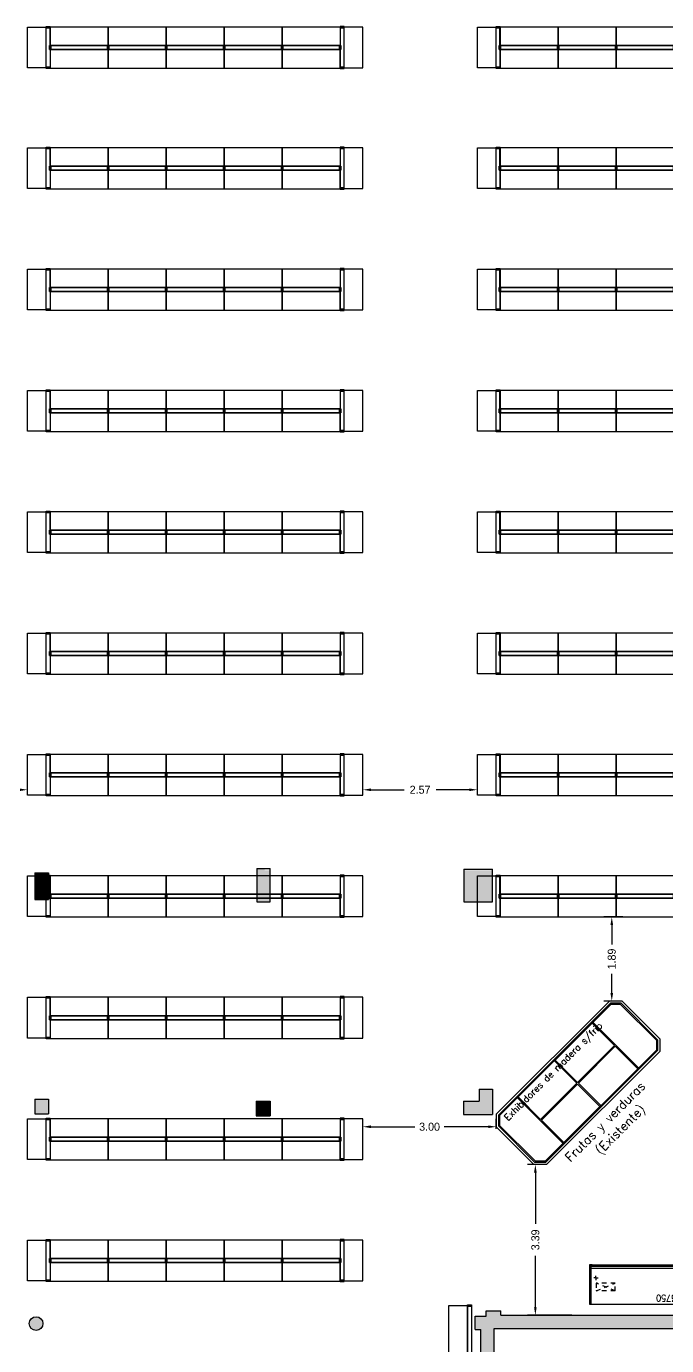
# Model space of a CAD drawing. Header units: metres. Extents: x 95 to 486, y 2972 to 3465.
# Drawn here: x 205.54 to 219.94, y 2992.31 to 3021.99 of the extents above; entities that cross this region are included whole.
import ezdxf
from ezdxf.enums import TextEntityAlignment as Align

# ---------------------------------------------------------------- set-up
doc = ezdxf.new("R2010")
doc.units = ezdxf.units.M
doc.linetypes.add('TRATTEGGIATA2', pattern=[0.375, 0.25, -0.125])
for name, color, linetype in [('0_MUROS', 7, 'Continuous'), ('C_COTAS', 5, 'Continuous'), ('E_EQUIPAMIENTO', 1, 'Continuous'), ('E_EXHIBIDORAS', 1, 'Continuous'), ('E_GONDOLAS', 1, 'Continuous'), ('T_TEXTOS', 3, 'Continuous'), ('T_TEXTOS-EQUIPAMIENTO', 5, 'Continuous')]:
    doc.layers.add(name, color=color, linetype=linetype)
doc.styles.add('ROMANS', font='romans.shx', dxfattribs={"width": 0.8, "height": 0.15})
doc.styles.add('TESTI15', font='romans.shx', dxfattribs={"width": 0.9, "height": 1.5})
doc.dimstyles.new('STANDARD$0', dxfattribs={"dimtxt": 0.2, "dimasz": 0.18, "dimexe": 0.18, "dimexo": 0.0625, "dimgap": 0.09, "dimtad": 0, "dimzin": 0, "dimdsep": 46, "dimtxsty": 'ROMANS', "dimblk": 'OBLIQUE', "dimsah": 1, "dimcen": 0.09, "dimse1": 1, "dimse2": 1, "dimadec": 0, "dimazin": 0, "dimtfac": 1, "dimtofl": 0, "dimtmove": 0, "dimatfit": 3, "dimldrblk": 'OBLIQUE', "dimfxl": 1, "dimtolj": 1, "dimtzin": 0, "dimarcsym": 0})

# ---------------------------------------------------------------- blocks, each defined once
blk = doc.blocks.new('CONTRAPARED')
at = {"layer": 'E_GONDOLAS'}
blk.add_lwpolyline([(1346.89, 559.83), (1348.195, 559.83), (1348.195, 560.25), (1346.89, 560.25)], close=True, dxfattribs=at)
at = {"layer": 'E_GONDOLAS', "color": 3}
for points in [[(1346.875, 559.74), (1346.905, 559.74), (1346.905, 559.83), (1346.875, 559.83)], [(1346.905, 559.74), (1348.18, 559.74), (1348.18, 559.83), (1346.905, 559.83)], [(1348.18, 559.74), (1348.21, 559.74), (1348.21, 559.83), (1348.18, 559.83)]]:
    blk.add_lwpolyline(points, close=True, dxfattribs=at)
blk = doc.blocks.new('TRAMO CENTRAL')
at = {"layer": 'E_GONDOLAS'}
for points in [[(1353.744, 558.952), (1355.049, 558.952), (1355.049, 559.372), (1353.744, 559.372)], [(1353.744, 558.862), (1355.049, 558.862), (1355.049, 558.442), (1353.744, 558.442)], [(1353.759, 558.862), (1355.034, 558.862), (1355.034, 558.952), (1353.759, 558.952)]]:
    blk.add_lwpolyline(points, close=True, dxfattribs=at)
at = {"layer": 'E_GONDOLAS', "color": 3}
for points in [[(1353.729, 558.862), (1353.759, 558.862), (1353.759, 558.952), (1353.729, 558.952)], [(1353.729, 558.952), (1353.759, 558.952), (1353.759, 558.862), (1353.729, 558.862)], [(1353.759, 558.952), (1355.034, 558.952), (1355.034, 558.862), (1353.759, 558.862)], [(1355.034, 558.862), (1355.064, 558.862), (1355.064, 558.952), (1355.034, 558.952)], [(1355.034, 558.952), (1355.064, 558.952), (1355.064, 558.862), (1355.034, 558.862)]]:
    blk.add_lwpolyline(points, close=True, dxfattribs=at)
blk = doc.blocks.new('PUNTERA')
at = {"layer": 'E_GONDOLAS'}
for p, q in [((1350.083, 558.73), (1349.168, 558.73)), ((1349.168, 558.73), (1349.168, 558.31)), ((1350.083, 558.31), (1350.083, 558.73))]:
    blk.add_line(p, q, dxfattribs=at)
at = {"layer": 'E_GONDOLAS', "color": 3}
for p, q in [((1350.068, 558.31), (1349.183, 558.31)), ((1349.183, 558.31), (1349.183, 558.22)), ((1349.183, 558.22), (1350.068, 558.22)), ((1350.068, 558.22), (1350.068, 558.31))]:
    blk.add_line(p, q, dxfattribs=at)
for points in [[(1349.153, 558.22), (1349.183, 558.22), (1349.183, 558.31), (1349.153, 558.31)], [(1350.068, 558.22), (1350.098, 558.22), (1350.098, 558.31), (1350.068, 558.31)]]:
    blk.add_lwpolyline(points, close=True, dxfattribs=at)
blk = doc.blocks.new('3750')
at = {"layer": 'E_EXHIBIDORAS'}
for p, q in [((411945, 430550), (408195, 430550)), ((408195, 430550), (408195, 429700)), ((411945, 430550), (411945, 429700)), ((408317, 429960), (408317, 430010)), ((411830, 429960), (411830, 430010)), ((408195, 429700), (411945, 429700)), ((408317, 429960), (408267, 429960)), ((408317, 429960), (408317, 429910)), ((408317, 429960), (408367, 429960)), ((408455, 429902), (408467, 429930)), ((408467, 429874), (408455, 429902)), ((408467, 429930), (408495, 429942)), ((408495, 429862), (408467, 429874)), ((408495, 429942), (408524, 429931)), ((408524, 429874), (408495, 429862)), ((408524, 429931), (408535, 429902)), ((408535, 429902), (408524, 429874)), ((411830, 429960), (411780, 429960)), ((411830, 429960), (411830, 429910)), ((411830, 429960), (411880, 429960)), ((410695, 429665), (408195, 429665)), ((411915, 429665), (411945, 429665))]:
    blk.add_line(p, q, dxfattribs=at)
at = {"layer": 'E_EXHIBIDORAS', "linetype": 'TRATTEGGIATA2'}
for p, q in [((411395, 430250), (411825, 430250)), ((411395, 430250), (411825, 430080)), ((411825, 430250), (411395, 430080)), ((411395, 430250), (411395, 430080)), ((411395, 430080), (411825, 430080)), ((411825, 430080), (411825, 430250))]:
    blk.add_line(p, q, dxfattribs=at)
at = {"layer": 'E_EXHIBIDORAS', "color": 3}
for p, q in [((408195, 429752), (411945, 429752)), ((411945, 429665), (408195, 429665))]:
    blk.add_line(p, q, dxfattribs=at)
at = {"layer": 'E_EXHIBIDORAS', "color": 5, "style": 'TESTI15', "width": 0.9}
blk.add_text('Autoservicio Alta 3750', height=148, dxfattribs=at).set_placement((409469, 430417), align=Align.MIDDLE)
blk = doc.blocks.new('lateral derecho')
at = {"layer": 'E_EXHIBIDORAS', "color": 1}
for p, q in [((412153, 429715), (412153, 430550)), ((412153, 430550), (412153, 429700)), ((412153, 430550), (412153, 429700)), ((412153, 430550), (412153, 429700))]:
    blk.add_line(p, q, dxfattribs=at)
at = {"layer": 'E_EXHIBIDORAS'}
for p in [(412153, 429665), (412183, 430550)]:
    blk.add_line(p, (412153, 430550), dxfattribs=at)
at = {"layer": 'E_EXHIBIDORAS', "color": 3, "linetype": 'ByBlock'}
for p, q in [((412153, 429665), (412153, 430550)), ((412183, 429665), (412183, 430550)), ((412183, 429665), (412183, 430550)), ((412183, 429665), (412183, 430550)), ((412168, 429700), (412153, 429700)), ((412153, 429665), (412183, 429665))]:
    blk.add_line(p, q, dxfattribs=at)
at = {"layer": 'E_EXHIBIDORAS', "color": 3}
blk.add_line((412183, 429665), (412183, 430550), dxfattribs=at)
at = {"layer": 'E_EXHIBIDORAS', "color": 1, "linetype": 'ByBlock'}
blk.add_line((412183, 429665), (412183, 429715), dxfattribs=at)
at = {"layer": 'E_EXHIBIDORAS', "color": 3, "linetype": 'ByBlock'}
blk.add_arc((412167, 429716), 15.8, 272.9635, 357.0365, dxfattribs=at)
blk = doc.blocks.new('*D128')
at = {"layer": 'C_COTAS', "color": 0, "lineweight": -2, "transparency": 16777216}
for p, q in [((202.78, 3004.756), (202.78, 3004.997)), ((202.96, 3004.817), (203.813, 3004.817)), ((205.385, 3004.817), (204.533, 3004.817)), ((205.565, 3004.756), (205.565, 3004.997))]:
    blk.add_line(p, q, dxfattribs=at)
at = {"layer": 'C_COTAS', "color": 0, "transparency": 16777216}
for points in [[(202.96, 3004.847), (202.96, 3004.787), (202.78, 3004.817)], [(205.385, 3004.847), (205.385, 3004.787), (205.565, 3004.817)]]:
    blk.add_solid(points, dxfattribs=at)
at = {"layer": 'DEFPOINTS', "color": 0, "transparency": 16777216}
for p in [(205.565, 3004.817), (202.78, 3004.694), (205.565, 3004.693)]:
    blk.add_point(p, dxfattribs=at)
at = {"layer": 'C_COTAS', "color": 0, "transparency": 16777216, "insert": (204.173, 3004.817), "char_height": 0.18, "attachment_point": 5}
blk.add_mtext('\\A1;2.78', dxfattribs=at)
blk = doc.blocks.new('*D129')
at = {"layer": 'C_COTAS', "color": 0, "lineweight": -2, "transparency": 16777216}
for p, q in [((213.11, 3004.756), (213.11, 3004.997)), ((213.29, 3004.817), (214.036, 3004.817)), ((215.503, 3004.817), (214.756, 3004.817)), ((215.683, 3004.756), (215.683, 3004.997))]:
    blk.add_line(p, q, dxfattribs=at)
at = {"layer": 'C_COTAS', "color": 0, "transparency": 16777216}
for points in [[(213.29, 3004.847), (213.29, 3004.787), (213.11, 3004.817)], [(215.503, 3004.847), (215.503, 3004.787), (215.683, 3004.817)]]:
    blk.add_solid(points, dxfattribs=at)
at = {"layer": 'DEFPOINTS', "color": 0, "transparency": 16777216}
for p in [(215.683, 3004.817), (213.11, 3004.693), (215.683, 3004.693)]:
    blk.add_point(p, dxfattribs=at)
at = {"layer": 'C_COTAS', "color": 0, "transparency": 16777216, "insert": (214.396, 3004.817), "char_height": 0.18, "attachment_point": 5}
blk.add_mtext('\\A1;2.57', dxfattribs=at)
blk = doc.blocks.new('*D135')
at = {"layer": 'C_COTAS', "color": 0, "lineweight": -2, "transparency": 16777216}
for p, q in [((217.176, 2996.387), (216.808, 2996.387)), ((216.988, 2996.207), (216.988, 2995.053)), ((216.988, 2993.179), (216.988, 2994.333)), ((217.809, 2992.999), (216.808, 2992.999))]:
    blk.add_line(p, q, dxfattribs=at)
at = {"layer": 'C_COTAS', "color": 0, "transparency": 16777216}
for points in [[(216.958, 2996.207), (217.018, 2996.207), (216.988, 2996.387)], [(216.958, 2993.179), (217.018, 2993.179), (216.988, 2992.999)]]:
    blk.add_solid(points, dxfattribs=at)
at = {"layer": 'DEFPOINTS', "color": 0, "transparency": 16777216}
for p in [(216.988, 2996.387), (217.239, 2996.387), (217.872, 2992.999)]:
    blk.add_point(p, dxfattribs=at)
at = {"layer": 'C_COTAS', "color": 0, "transparency": 16777216, "insert": (216.988, 2994.693), "char_height": 0.18, "attachment_point": 5, "rotation": 90}
blk.add_mtext('\\A1;3.39', dxfattribs=at)
blk = doc.blocks.new('*D140')
at = {"layer": 'C_COTAS', "color": 0, "lineweight": -2, "transparency": 16777216}
for p, q in [((218.955, 3001.956), (218.526, 3001.956)), ((218.706, 3001.776), (218.706, 3001.34)), ((218.706, 3000.244), (218.706, 3000.68)), ((218.874, 3000.064), (218.526, 3000.064))]:
    blk.add_line(p, q, dxfattribs=at)
at = {"layer": 'C_COTAS', "color": 0, "transparency": 16777216}
for points in [[(218.676, 3001.776), (218.736, 3001.776), (218.706, 3001.956)], [(218.676, 3000.244), (218.736, 3000.244), (218.706, 3000.064)]]:
    blk.add_solid(points, dxfattribs=at)
at = {"layer": 'DEFPOINTS', "color": 0, "transparency": 16777216}
for p in [(218.706, 3001.956), (219.018, 3001.956), (218.936, 3000.064)]:
    blk.add_point(p, dxfattribs=at)
at = {"layer": 'C_COTAS', "color": 0, "transparency": 16777216, "insert": (218.706, 3001.01), "char_height": 0.18, "attachment_point": 5, "rotation": 90}
blk.add_mtext('\\A1;1.89', dxfattribs=at)
blk = doc.blocks.new('*D141')
at = {"layer": 'C_COTAS', "color": 0, "lineweight": -2, "transparency": 16777216}
for p, q in [((213.11, 2997.176), (213.11, 2997.417)), ((216.108, 2997.187), (216.108, 2997.417)), ((213.29, 2997.237), (214.279, 2997.237)), ((215.928, 2997.237), (214.939, 2997.237))]:
    blk.add_line(p, q, dxfattribs=at)
at = {"layer": 'C_COTAS', "color": 0, "transparency": 16777216}
for points in [[(213.29, 2997.267), (213.29, 2997.207), (213.11, 2997.237)], [(215.928, 2997.267), (215.928, 2997.207), (216.108, 2997.237)]]:
    blk.add_solid(points, dxfattribs=at)
at = {"layer": 'DEFPOINTS', "color": 0, "transparency": 16777216}
for p in [(213.11, 2997.114), (216.108, 2997.237), (216.108, 2997.124)]:
    blk.add_point(p, dxfattribs=at)
at = {"layer": 'C_COTAS', "color": 0, "transparency": 16777216, "insert": (214.609, 2997.237), "char_height": 0.18, "attachment_point": 5}
blk.add_mtext('\\A1;3.00', dxfattribs=at)

msp = doc.modelspace()

# ---------------------------------------------------------------- hatches: boundary and pattern name
at = {"layer": '0_MUROS'}
h = msp.add_hatch(color=256, dxfattribs=at)
h.paths.add_polyline_path([(216.0224, 3003.0054), (215.3824, 3003.0054), (215.3824, 3002.2993), (216.0224, 3002.2993)])
h.paths.add_polyline_path([(211.0224, 3003.0054), (210.9042, 3003.0054), (210.9042, 3003.0493), (210.7224, 3003.0493), (210.7224, 3002.2993), (211.0224, 3002.2993)])
for points in [[(206.0424, 3002.9493), (205.7324, 3002.9493), (205.7324, 3002.6493), (206.0424, 3002.6493)], [(206.0424, 3002.6493), (205.7324, 3002.6493), (205.7324, 3002.3493), (206.0424, 3002.3493)], [(216.0624, 2992.6993), (235.8824, 2992.6993), (235.8819, 2993.2243), (235.3424, 2993.2243), (235.3424, 2992.9993), (230.3124, 2992.9993), (230.3124, 2993.0993), (229.9924, 2993.0993), (229.9924, 2992.9993), (224.8424, 2992.9993), (224.8424, 2993.0993), (224.4724, 2993.0993), (224.4724, 2992.9993), (220.4026, 2992.9993), (220.4026, 2993.0993), (220.1224, 2993.0993), (220.1224, 2992.9993), (216.2124, 2992.9993), (216.2124, 2993.0993), (215.8824, 2993.0993), (215.8824, 2992.9793), (215.6324, 2992.9793), (215.6324, 2992.6793), (215.7624, 2992.6793), (215.7624, 2988.2393), (215.6324, 2988.2393), (215.6324, 2987.9393), (215.7624, 2987.9393), (215.7624, 2978.2643), (215.6324, 2978.2643), (215.6324, 2978.0243), (215.6024, 2978.0243), (215.6024, 2977.8993), (215.7724, 2977.8993), (215.7724, 2977.6293), (216.0624, 2977.6293)]]:
    msp.add_hatch(color=256, dxfattribs=at).paths.add_polyline_path(points)
h = msp.add_hatch(color=256, dxfattribs=at)
h.paths.add_polyline_path([(216.0224, 2997.5093), (216.0224, 2998.0375), (215.7224, 2998.0375), (215.7224, 2997.8093), (215.3724, 2997.8093), (215.3724, 2997.5093)])
h.paths.add_polyline_path([(216.0224, 2998.0375), (216.0224, 2998.0793), (215.7224, 2998.0793), (215.7224, 2998.0375)])
h.paths.add_polyline_path([(217.353, 2997.1635), (217.353, 2997.7035), (217.623, 2997.7035), (217.623, 2997.1635)], flags=9)
h = msp.add_hatch(color=256, dxfattribs=at)
h.paths.add_polyline_path([(195.6084, 2992.8093, 1), (195.9164, 2992.8093, 1)])
h.paths.add_polyline_path([(205.6084, 2992.8093, 1), (205.9164, 2992.8093, 1)])
h.paths.add_polyline_path([(206.0424, 2997.8593), (205.7324, 2997.8593), (205.7324, 2997.5293), (206.0424, 2997.5293)])

# ---------------------------------------------------------------- linework, layer by layer
for p, q in [((210.7224, 3003.0493), (210.7224, 3002.2993)), ((210.7224, 3003.0493), (211.0224, 3003.0493)), ((211.0224, 3002.2993), (211.0224, 3003.0493)), ((215.3824, 3003.0293), (215.3824, 3002.2993)), ((215.3824, 3003.0293), (216.0224, 3003.0293)), ((216.0224, 3002.2993), (216.0224, 3003.0293)), ((205.7324, 3002.9493), (205.7324, 3002.3493)), ((205.7324, 3002.9493), (206.0424, 3002.9493)), ((206.0424, 3002.9493), (206.0424, 3002.3493)), ((205.7324, 3002.6493), (206.0424, 3002.6493)), ((205.7324, 3002.3493), (206.0424, 3002.3493)), ((210.7224, 3002.2993), (211.0224, 3002.2993)), ((215.3824, 3002.2993), (216.0224, 3002.2993)), ((215.7224, 2998.0793), (215.7224, 2997.8093)), ((215.7224, 2998.0793), (216.0224, 2998.0793)), ((216.0224, 2998.0793), (216.0224, 2997.5093)), ((205.7324, 2997.8593), (205.7324, 2997.5293)), ((205.7324, 2997.8593), (206.0424, 2997.8593)), ((206.0424, 2997.8593), (206.0424, 2997.5293)), ((210.7124, 2997.8093), (210.7124, 2997.4793)), ((210.7124, 2997.8093), (211.0224, 2997.8093)), ((211.0224, 2997.8093), (211.0224, 2997.4793)), ((215.3724, 2997.8093), (215.7224, 2997.8093)), ((215.3724, 2997.8093), (215.3724, 2997.5093)), ((205.7324, 2997.5293), (206.0424, 2997.5293)), ((210.7124, 2997.4793), (211.0224, 2997.4793)), ((215.3724, 2997.5093), (216.0224, 2997.5093)), ((215.6324, 2992.9793), (215.8824, 2992.9793)), ((215.6324, 2992.6793), (215.6324, 2992.9793)), ((215.8824, 2993.0993), (216.2124, 2993.0993)), ((215.8824, 2992.9793), (215.8824, 2993.0993)), ((216.2124, 2992.9993), (216.2124, 2993.0993)), ((216.2124, 2992.9993), (220.1224, 2992.9993)), ((215.6324, 2992.6793), (215.7624, 2992.6793)), ((215.7624, 2988.2393), (215.7624, 2992.6793)), ((216.0624, 2977.6293), (216.0624, 2992.6993)), ((216.0624, 2992.6993), (235.8824, 2992.6993))]:
    msp.add_line(p, q, dxfattribs=at)
msp.add_circle((205.7624, 2992.8093), 0.154, dxfattribs=at)
msp.add_solid([(210.7124, 2997.8093), (211.0224, 2997.8093), (210.7124, 2997.4793), (211.0224, 2997.4793)], dxfattribs=at)
at = {"layer": 'E_EQUIPAMIENTO', "color": 2}
for p, q in [((218.6532, 3000.0639), (216.1076, 2997.5183)), ((218.936, 3000.0639), (218.6532, 3000.0639)), ((218.936, 3000.0639), (219.7845, 2999.2153)), ((218.6739, 3000.0139), (216.1576, 2997.4976)), ((218.9153, 3000.0139), (218.6739, 3000.0139)), ((218.9153, 3000.0139), (219.7345, 2999.1946)), ((219.7345, 2999.1946), (219.7345, 2998.9532)), ((219.7845, 2999.2153), (219.7845, 2998.9325)), ((219.7345, 2998.9532), (217.2183, 2996.4369)), ((219.7845, 2998.9325), (217.239, 2996.3869)), ((216.1076, 2997.5183), (216.1076, 2997.2354)), ((216.1576, 2997.4976), (216.1576, 2997.2562)), ((216.1076, 2997.2354), (216.9561, 2996.3869)), ((216.1576, 2997.2562), (216.9768, 2996.4369)), ((217.239, 2996.3869), (216.9561, 2996.3869)), ((217.2183, 2996.4369), (216.9768, 2996.4369))]:
    msp.add_line(p, q, dxfattribs=at)
at = {"layer": 'E_EQUIPAMIENTO'}
for p, q in [((218.6842, 2999.9889), (216.1826, 2997.4872)), ((218.905, 2999.9889), (218.6842, 2999.9889)), ((218.905, 2999.9889), (219.7095, 2999.1843)), ((218.2643, 2999.5689), (218.7681, 2999.0651)), ((218.2819, 2999.5866), (219.3073, 2998.5613)), ((219.7095, 2999.1843), (219.7095, 2998.9636)), ((219.7095, 2998.9636), (217.2079, 2996.4619)), ((218.7681, 2999.0651), (217.9372, 2998.2342)), ((218.7858, 2999.0474), (217.9549, 2998.2166)), ((218.7858, 2999.0474), (219.2896, 2998.5436)), ((217.4157, 2998.7204), (217.9196, 2998.2166)), ((217.4334, 2998.7381), (217.9372, 2998.2342)), ((217.9196, 2998.2166), (217.1064, 2997.4034)), ((217.9372, 2998.1989), (217.1241, 2997.3857)), ((217.9372, 2998.1989), (218.441, 2997.6951)), ((217.9549, 2998.2166), (218.4587, 2997.7127)), ((216.5849, 2997.8895), (217.6102, 2996.8642)), ((216.6026, 2997.9072), (217.1064, 2997.4034)), ((216.1826, 2997.4872), (216.1826, 2997.2665)), ((217.1241, 2997.3857), (217.6279, 2996.8819)), ((216.1826, 2997.2665), (216.9872, 2996.4619)), ((217.2079, 2996.4619), (216.9872, 2996.4619))]:
    msp.add_line(p, q, dxfattribs=at)

# ---------------------------------------------------------------- block references
at = {"layer": '0_MUROS', "xscale": -1, "rotation": 90}
for name, p in [('PUNTERA', (764.2952, 4371.1411)), ('PUNTERA', (774.413, 4371.1411)), ('PUNTERA', (764.2952, 4368.4265)), ('PUNTERA', (774.413, 4368.4265)), ('PUNTERA', (764.2952, 4365.6965)), ('PUNTERA', (774.413, 4365.6964)), ('PUNTERA', (764.2952, 4362.9664)), ('PUNTERA', (774.413, 4362.9665)), ('PUNTERA', (764.2952, 4360.2364)), ('PUNTERA', (774.413, 4360.2364)), ('PUNTERA', (764.2952, 4357.5064)), ('PUNTERA', (774.413, 4357.5064)), ('PUNTERA', (764.2952, 4354.7764)), ('PUNTERA', (774.413, 4354.7764)), ('PUNTERA', (764.2952, 4352.0464)), ('PUNTERA', (774.413, 4352.0464)), ('PUNTERA', (764.2952, 4349.3164)), ('PUNTERA', (764.2952, 4346.5864)), ('PUNTERA', (764.2952, 4343.8564)), ('CONTRAPARED', (775.2886, 4340.1038))]:
    msp.add_blockref(name, p, dxfattribs=at)
at = {"layer": '0_MUROS', "xscale": -1}
for p in [(1561.1237, 2462.6086), (1562.4287, 2462.6086), (1563.7337, 2462.6086), (1565.0387, 2462.6086), (1566.3437, 2462.6086), (1571.2414, 2462.6086), (1572.5464, 2462.6086), (1573.8514, 2462.6086), (1561.1237, 2459.8939), (1562.4287, 2459.8939), (1563.7337, 2459.8939), (1565.0387, 2459.8939), (1566.3437, 2459.8939), (1571.2414, 2459.8939), (1572.5464, 2459.8939), (1573.8514, 2459.8939), (1561.1237, 2457.1639), (1562.4287, 2457.1639), (1563.7337, 2457.1639), (1565.0387, 2457.1639), (1566.3437, 2457.1639), (1571.2414, 2457.1639), (1572.5464, 2457.1639), (1573.8514, 2457.1639), (1561.1237, 2454.4339), (1562.4287, 2454.4339), (1563.7337, 2454.4339), (1565.0387, 2454.4339), (1566.3437, 2454.4339), (1571.2414, 2454.4339), (1572.5464, 2454.4339), (1573.8514, 2454.4339), (1561.1237, 2451.7039), (1562.4287, 2451.7039), (1563.7337, 2451.7039), (1565.0387, 2451.7039), (1566.3437, 2451.7039), (1571.2414, 2451.7039), (1572.5464, 2451.7039), (1573.8514, 2451.7039), (1561.1237, 2448.9739), (1562.4287, 2448.9739), (1563.7337, 2448.9739), (1565.0387, 2448.9739), (1566.3437, 2448.9739), (1571.2414, 2448.9739), (1572.5464, 2448.9739), (1573.8514, 2448.9739), (1561.1237, 2446.2439), (1562.4287, 2446.2439), (1563.7337, 2446.2439), (1565.0387, 2446.2439), (1566.3437, 2446.2439), (1571.2414, 2446.2439), (1572.5464, 2446.2439), (1573.8514, 2446.2439), (1561.1237, 2443.5139), (1562.4287, 2443.5139), (1563.7337, 2443.5139), (1565.0387, 2443.5139), (1566.3437, 2443.5139), (1571.2414, 2443.5139), (1572.5464, 2443.5139), (1573.8514, 2443.5139), (1561.1237, 2440.7839), (1562.4287, 2440.7839), (1563.7337, 2440.7839), (1565.0387, 2440.7839), (1566.3437, 2440.7839), (1561.1237, 2438.0539), (1562.4287, 2438.0539), (1563.7337, 2438.0539), (1565.0387, 2438.0539), (1566.3437, 2438.0539), (1561.1237, 2435.3239), (1562.4287, 2435.3239), (1563.7337, 2435.3239), (1565.0387, 2435.3239), (1566.3437, 2435.3239)]:
    msp.add_blockref('TRAMO CENTRAL', p, dxfattribs=at)
at = {"layer": '0_MUROS', "rotation": 270}
for p in [(-345.6201, 4371.1411), (-345.6201, 4368.4265), (-345.6201, 4365.6965), (-345.6201, 4362.9664), (-345.6201, 4360.2364), (-345.6201, 4357.5064), (-345.6201, 4354.7764), (-345.6201, 4352.0464), (-345.6201, 4349.3164), (-345.6201, 4346.5864), (-345.6201, 4343.8564)]:
    msp.add_blockref('PUNTERA', p, dxfattribs=at)
at = {"layer": 'E_EXHIBIDORAS', "xscale": 0.001, "yscale": 0.001, "zscale": 0.001, "rotation": 180}
for name, p in [('lateral derecho', (630.3882, 3423.7976)), ('3750', (630.1806, 3423.7976))]:
    msp.add_blockref(name, p, dxfattribs=at)

# ---------------------------------------------------------------- texts
at = {"layer": 'T_TEXTOS', "style": 'ROMANS'}
for s, p in [('Frutas y verduras', (217.7787, 2996.4341)), ('(Existente)', (218.4544, 2996.5965))]:
    msp.add_text(s, height=0.2, rotation=45, dxfattribs=at).set_placement(p)
at = {"layer": 'T_TEXTOS-EQUIPAMIENTO', "style": 'ROMANS'}
msp.add_text('Exhibidores de madera s/frio', height=0.15, rotation=45, dxfattribs=at).set_placement((216.3739, 2997.3588))

# ---------------------------------------------------------------- dimensions: what is measured, and where the dimension line sits
at = {"layer": 'C_COTAS'}
for base, p1, p2, picture, middle in [((205.565, 3004.8166), (202.7801, 3004.6937), (205.565, 3004.6934), '*D128', (204.1726, 3004.8166)), ((215.6828, 3004.8166), (213.11, 3004.6934), (215.6828, 3004.6934), '*D129', (214.3964, 3004.8166)), ((216.1076, 2997.2369), (213.11, 2997.1138), (216.1076, 2997.124), '*D141', (214.6088, 2997.2369))]:
    dim = msp.add_linear_dim(base=base, p1=p1, p2=p2, dimstyle='STANDARD$0', override={"dimtxt": 0.18, "dimtxsty": 'Standard', "dimsah": 0, "dimse1": 0, "dimse2": 0}, dxfattribs=at)
    dim.commit()
    dim.dimension.update_dxf_attribs({"geometry": picture, "text_midpoint": middle})
for base, p1, p2, picture, middle in [((218.7062, 3001.9559), (218.936, 3000.0639), (219.0178, 3001.9559), '*D140', (218.7062, 3001.0099)), ((216.9879, 2996.3869), (217.8716, 2992.9993), (217.239, 2996.3869), '*D135', (216.9879, 2994.6931))]:
    dim = msp.add_linear_dim(base=base, p1=p1, p2=p2, angle=90, dimstyle='STANDARD$0', override={"dimtxt": 0.18, "dimtxsty": 'Standard', "dimsah": 0, "dimse1": 0, "dimse2": 0}, dxfattribs=at)
    dim.commit()
    dim.dimension.update_dxf_attribs({"geometry": picture, "text_midpoint": middle})

doc.saveas('drawing.dxf')
